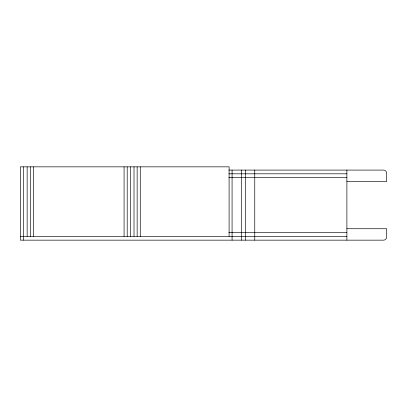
<?xml version="1.0" encoding="UTF-8"?>
<svg xmlns="http://www.w3.org/2000/svg" width="407" height="407" viewBox="0 0 407 407"><rect width="100%" height="100%" fill="white"/><g stroke="black" fill="none" stroke-linecap="round" stroke-linejoin="round"><path stroke-width="0.61" d="M228.907 170.085L383.521 170.085A3.129 3.129 0 0 1 386.65 173.214L386.65 181.512L346.891 181.512M228.907 173.809L346.891 173.809M228.907 177.538L346.891 177.538M346.891 228.729L386.65 228.729L386.65 237.022A3.129 3.129 0 0 1 383.521 240.155L20.35 240.155L20.35 166.845L229.095 166.845L229.095 236.426M228.907 232.697L346.891 232.697M20.36 236.426L346.891 236.426M346.891 170.085L346.891 240.155M254.757 170.085L254.757 240.155M245.375 170.085L245.375 240.155M241.458 170.085L241.458 240.155M232.076 170.085L232.076 240.155M140.273 166.845L140.273 236.426M137.149 166.845L137.149 236.426M134.015 166.845L134.015 236.426M130.337 166.845L130.337 236.426M127.208 166.845L127.208 236.426M124.074 166.845L124.074 236.426M33.42 166.845L33.42 236.426M30.291 166.845L30.291 236.426M27.157 166.845L27.157 236.426M23.479 166.845L23.479 240.155"/></g></svg>
